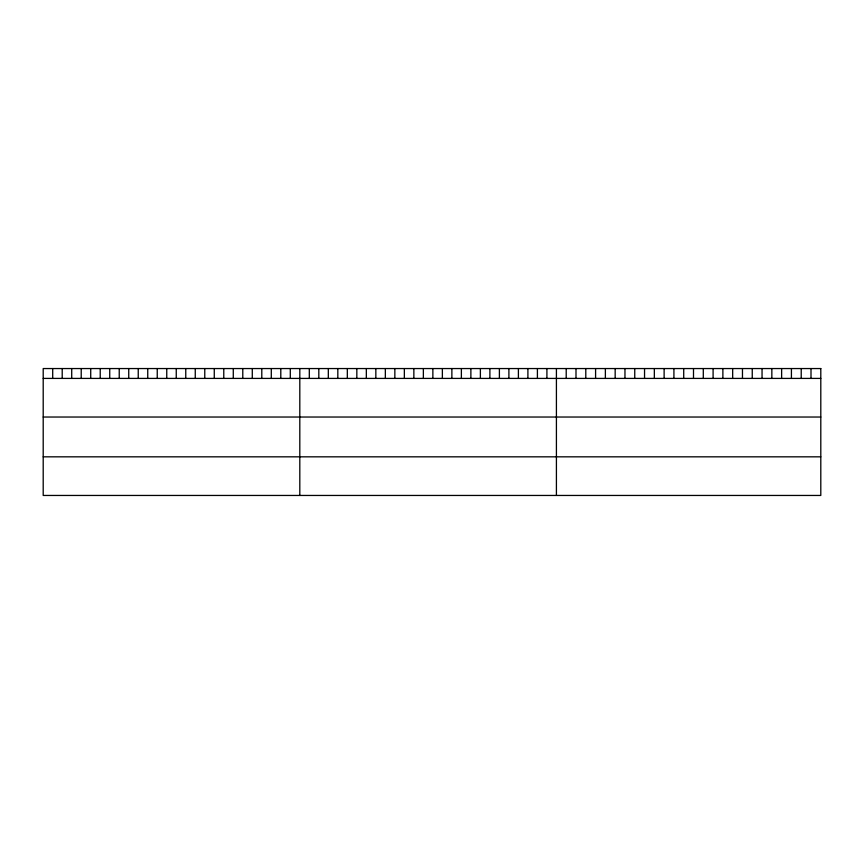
<?xml version="1.0" encoding="UTF-8"?>
<svg xmlns="http://www.w3.org/2000/svg" width="864" height="864" viewBox="0 0 864 864"><rect width="100%" height="100%" fill="white"/><g stroke="black" fill="none" stroke-linecap="round" stroke-linejoin="round"><path stroke-width="1.3" d="M43.2 378.41L820.8 378.41M43.2 417.031L820.8 417.031M43.2 456.829L820.8 456.829M811.004 368.55L811.004 378.41M801.22 368.55L801.22 378.41M791.424 368.55L791.424 378.41M781.628 368.55L781.628 378.41M771.844 368.55L771.844 378.41M762.048 368.55L762.048 378.41M752.252 368.55L752.252 378.41M742.468 368.55L742.468 378.41M732.672 368.55L732.672 378.41M722.876 368.55L722.876 378.41M713.092 368.55L713.092 378.41M703.296 368.55L703.296 378.41M693.5 368.55L693.5 378.41M683.716 368.55L683.716 378.41M673.92 368.55L673.92 378.41M664.124 368.55L664.124 378.41M654.34 368.55L654.34 378.41M644.544 368.55L644.544 378.41M634.748 368.55L634.748 378.41M624.964 368.55L624.964 378.41M615.168 368.55L615.168 378.41M605.372 368.55L605.372 378.41M595.588 368.55L595.588 378.41M585.792 368.55L585.792 378.41M575.996 368.55L575.996 378.41M566.212 368.55L566.212 378.41M556.416 368.55L556.416 495.45M546.912 368.55L546.912 378.41M537.408 368.55L537.408 378.41M527.904 368.55L527.904 378.41M518.4 368.55L518.4 378.41M508.896 368.55L508.896 378.41M499.392 368.55L499.392 378.41M489.888 368.55L489.888 378.41M480.384 368.55L480.384 378.41M470.88 368.55L470.88 378.41M461.376 368.55L461.376 378.41M451.872 368.55L451.872 378.41M442.368 368.55L442.368 378.41M432.864 368.55L432.864 378.41M423.36 368.55L423.36 378.41M413.856 368.55L413.856 378.41M404.352 368.55L404.352 378.41M394.848 368.55L394.848 378.41M385.344 368.55L385.344 378.41M375.84 368.55L375.84 378.41M366.336 368.55L366.336 378.41M356.832 368.55L356.832 378.41M347.328 368.55L347.328 378.41M337.824 368.55L337.824 378.41M328.32 368.55L328.32 378.41M318.816 368.55L318.816 378.41M309.312 368.55L309.312 378.41M299.808 368.55L299.808 495.45M290.304 368.55L290.304 378.41M280.8 368.55L280.8 378.41M271.296 368.55L271.296 378.41M261.792 368.55L261.792 378.41M252.288 368.55L252.288 378.41M242.784 368.55L242.784 378.41M233.28 368.55L233.28 378.41M223.776 368.55L223.776 378.41M214.272 368.55L214.272 378.41M204.768 368.55L204.768 378.41M195.264 368.55L195.264 378.41M185.76 368.55L185.76 378.41M176.256 368.55L176.256 378.41M166.752 368.55L166.752 378.41M157.248 368.55L157.248 378.41M147.744 368.55L147.744 378.41M138.24 368.55L138.24 378.41M128.736 368.55L128.736 378.41M119.232 368.55L119.232 378.41M109.728 368.55L109.728 378.41M100.224 368.55L100.224 378.41M90.72 368.55L90.72 378.41M81.216 368.55L81.216 378.41M71.712 368.55L71.712 378.41M62.208 368.55L62.208 378.41M52.704 368.55L52.704 378.41M820.8 368.55L43.2 368.55L43.2 495.45L820.8 495.45L820.8 368.55"/></g></svg>
